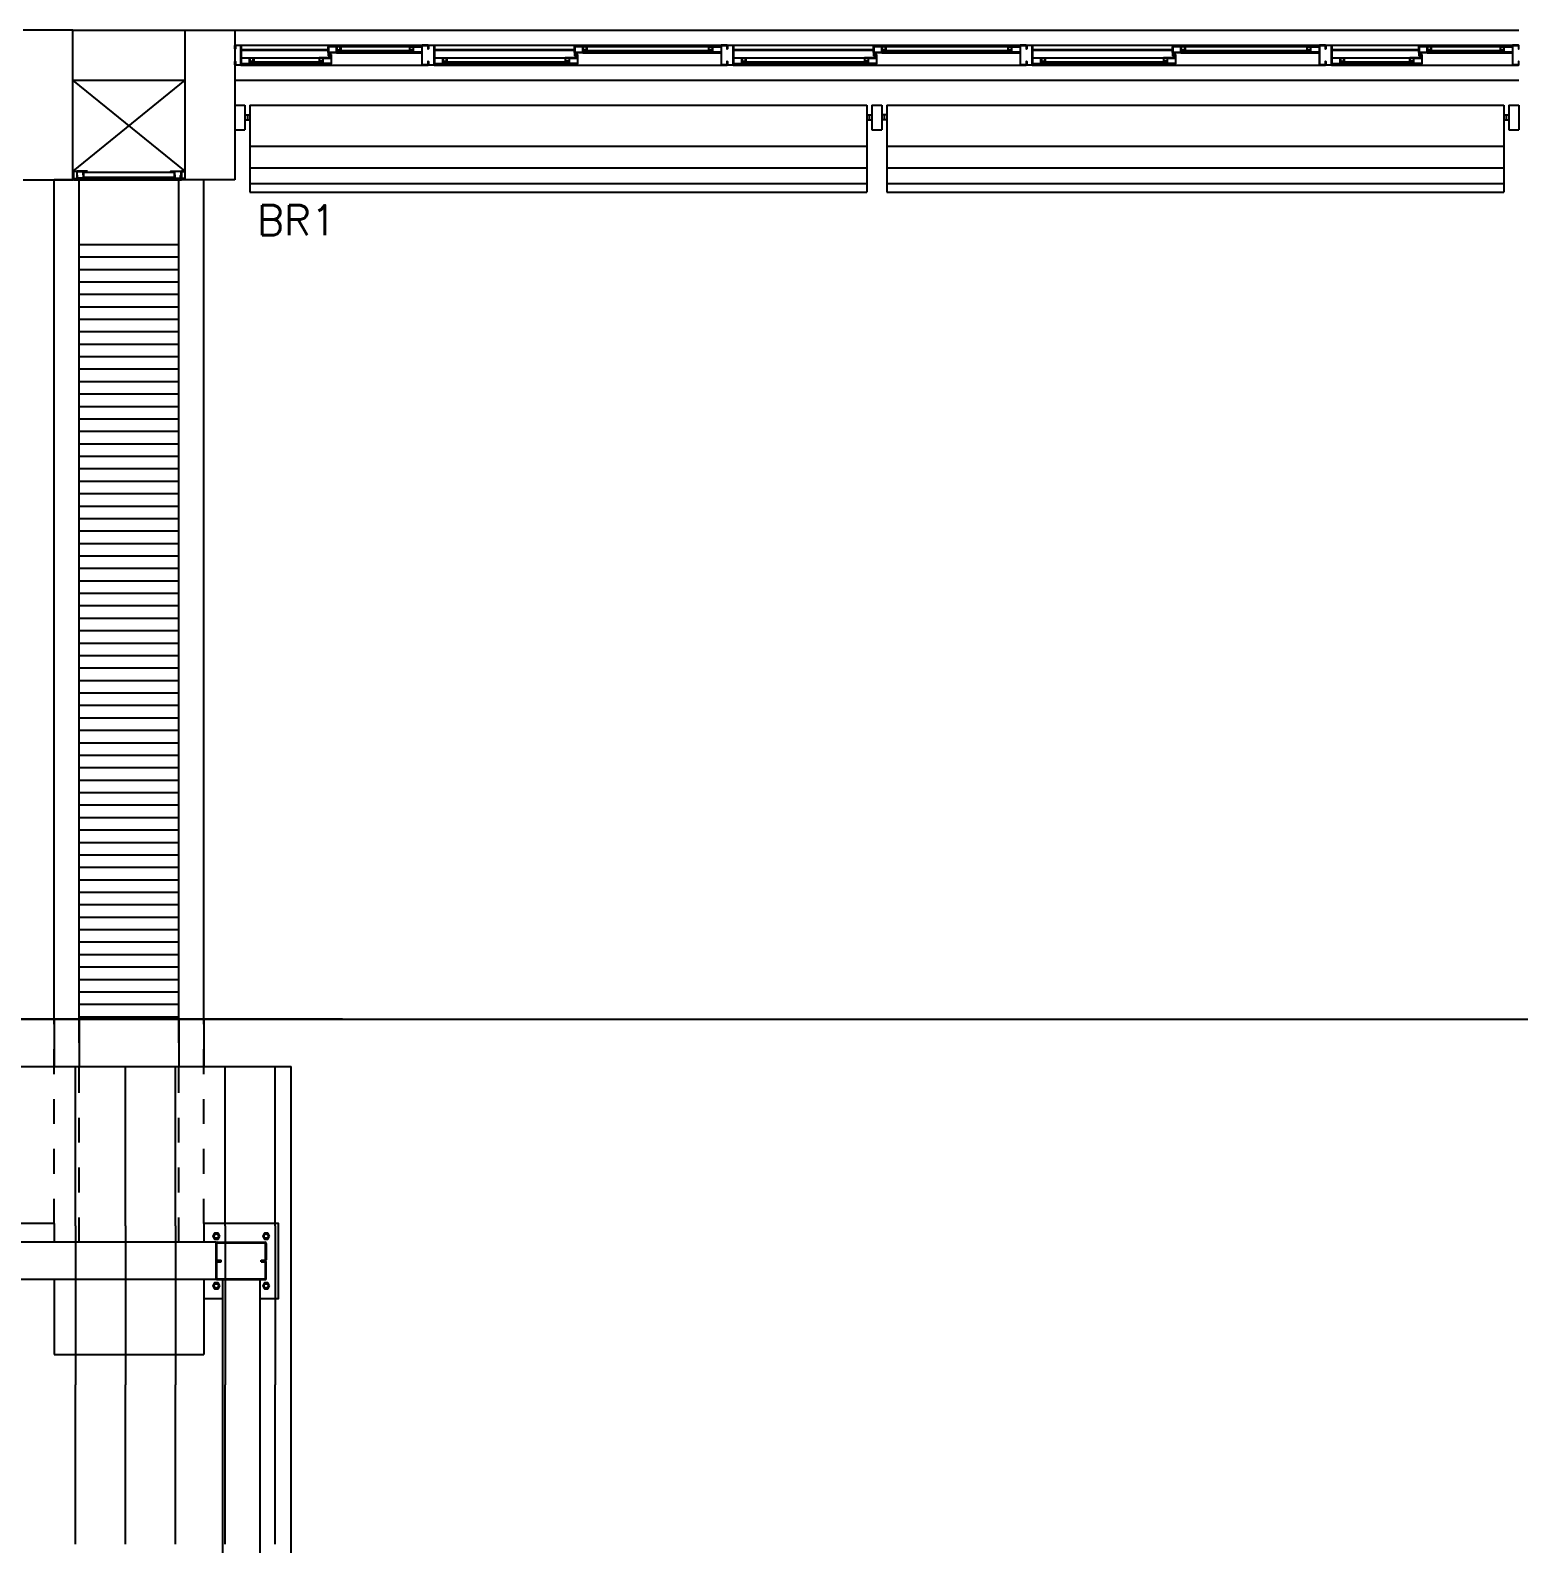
# Model space of a CAD drawing. Header units: millimetres. Extents: x 2686 to 2939, y 1294 to 1441.
# Drawn here: x 2742.3 to 2748.27, y 1416.45 to 1422.52 of the extents above; entities that cross this region are included whole.
import ezdxf

# ---------------------------------------------------------------- set-up
doc = ezdxf.new("R2010")
doc.units = ezdxf.units.MM
doc.linetypes.add('DASHED2', pattern=[0.375, 0.25, -0.125])
doc.linetypes.add('HIDDEN', pattern=[0.375, 0.25, -0.125])
for name, color, linetype in [('AR-ALV', 2, 'Continuous'), ('AR-BRISES', 1, 'Continuous'), ('AR-CALÇADA', 1, 'Continuous'), ('AR-COB VISTA 02', 1, 'Continuous'), ('AR-COB-V1', 1, 'Continuous'), ('AR-COB-V2', 1, 'Continuous'), ('AR-COB-V3', 1, 'Continuous'), ('AR-COB-V4', 1, 'Continuous'), ('AR-ESQ', 1, 'Continuous'), ('AR-ESTC', 3, 'Continuous'), ('AR-ESTC-V3', 3, 'Continuous'), ('AR-PEITORIL', 1, 'Continuous'), ('AR-PISO', 1, 'Continuous'), ('AR-PROJ', 1, 'HIDDEN'), ('BR-LINHAS', 1, 'Continuous'), ('BR-MONTANTE', 242, 'Continuous'), ('BR-PAINEL', 1, 'Continuous'), ('BR-SUPORTE', 1, 'Continuous'), ('BR-TEXTO', 2, 'Continuous'), ('DET-BASE-V', 32, 'Continuous'), ('DET-PARAFUSO-C', 72, 'Continuous'), ('DET-PERFIL CADEIRA-C', 2, 'Continuous'), ('DET-PROJ', 1, 'DASHED2'), ('DT-ESQ-BAGUETE-C', 1, 'Continuous'), ('DT-ESQ-BAGUETE-V', 1, 'Continuous'), ('DT-ESQ-CHAPA DOBRADA-V', 1, 'Continuous'), ('DT-ESQ-PERFIL CADEIRA-C', 2, 'Continuous'), ('DT-ESQ-PERFIL CADEIRA-V', 2, 'Continuous'), ('DT-ESQ-PERFIL U SIMPLES-C', 2, 'Continuous'), ('DT-ESQ-PERFIL U-C', 2, 'Continuous'), ('DT-ESQ-PERFIL U-V', 1, 'Continuous'), ('DT-ESQ-VENEZIANA-C', 1, 'Continuous'), ('DT-ESQ-VENEZIANA-V', 1, 'Continuous'), ('DT-ESQ-VIDRO-C', 2, 'Continuous'), ('DT-TXTMOD', 1, 'Continuous'), ('insercao', 4, 'Continuous')]:
    doc.layers.add(name, color=color, linetype=linetype)
doc.styles.add('S10', font='simplex.shx', dxfattribs={"height": 0.1})
doc.styles.add('S12', font='simplex.shx', dxfattribs={"width": 1.1, "height": 0.12})

# ---------------------------------------------------------------- blocks, each defined once
blk = doc.blocks.new('EF40-P')
at = {"layer": 'DT-ESQ-BAGUETE-C', "ltscale": 0.1}
for points in [[(0.0735, -0.125), (0.06, -0.125), (0.06, -0.1235), (0.073, -0.1235, 0.414214), (0.0735, -0.123), (0.0735, -0.112, 0.414214), (0.073, -0.1115), (0.06, -0.1115), (0.06, -0.11), (0.0735, -0.11, -0.414214), (0.075, -0.1115), (0.075, -0.1235, -0.414214)], [(0.339, -0.125), (0.3525, -0.125), (0.3525, -0.1235), (0.3395, -0.1235, -0.414214), (0.339, -0.123), (0.339, -0.112, -0.414214), (0.3395, -0.1115), (0.3525, -0.1115), (0.3525, -0.11), (0.339, -0.11, 0.414214), (0.3375, -0.1115), (0.3375, -0.1235, 0.414214)], [(0.4225, -0.08), (0.409, -0.08), (0.409, -0.0785), (0.422, -0.0785, 0.414214), (0.4225, -0.078), (0.4225, -0.067, 0.414214), (0.422, -0.0665), (0.409, -0.0665), (0.409, -0.065), (0.4225, -0.065, -0.414214), (0.424, -0.0665), (0.424, -0.0785, -0.414214)], [(0.7015, -0.08), (0.715, -0.08), (0.715, -0.0785), (0.702, -0.0785, -0.414214), (0.7015, -0.078), (0.7015, -0.067, -0.414214), (0.702, -0.0665), (0.715, -0.0665), (0.715, -0.065), (0.7015, -0.065, 0.414214), (0.7, -0.0665), (0.7, -0.0785, 0.414214)], [(0.8485, -0.125), (0.835, -0.125), (0.835, -0.1235), (0.848, -0.1235, 0.414214), (0.8485, -0.123), (0.8485, -0.112, 0.414214), (0.848, -0.1115), (0.835, -0.1115), (0.835, -0.11), (0.8485, -0.11, -0.414214), (0.85, -0.1115), (0.85, -0.1235, -0.414214)], [(1.3265, -0.125), (1.34, -0.125), (1.34, -0.1235), (1.327, -0.1235, -0.414214), (1.3265, -0.123), (1.3265, -0.112, -0.414214), (1.327, -0.1115), (1.34, -0.1115), (1.34, -0.11), (1.3265, -0.11, 0.414214), (1.325, -0.1115), (1.325, -0.1235, 0.414214)], [(1.41, -0.08), (1.3965, -0.08), (1.3965, -0.0785), (1.4095, -0.0785, 0.414214), (1.41, -0.078), (1.41, -0.067, 0.414214), (1.4095, -0.0665), (1.3965, -0.0665), (1.3965, -0.065), (1.41, -0.065, -0.414214), (1.4115, -0.0665), (1.4115, -0.0785, -0.414214)], [(1.9015, -0.08), (1.915, -0.08), (1.915, -0.0785), (1.902, -0.0785, -0.414214), (1.9015, -0.078), (1.9015, -0.067, -0.414214), (1.902, -0.0665), (1.915, -0.0665), (1.915, -0.065), (1.9015, -0.065, 0.414214), (1.9, -0.0665), (1.9, -0.0785, 0.414214)], [(2.0485, -0.125), (2.035, -0.125), (2.035, -0.1235), (2.048, -0.1235, 0.414214), (2.0485, -0.123), (2.0485, -0.112, 0.414214), (2.048, -0.1115), (2.035, -0.1115), (2.035, -0.11), (2.0485, -0.11, -0.414214), (2.05, -0.1115), (2.05, -0.1235, -0.414214)], [(2.5265, -0.125), (2.54, -0.125), (2.54, -0.1235), (2.527, -0.1235, -0.414214), (2.5265, -0.123), (2.5265, -0.112, -0.414214), (2.527, -0.1115), (2.54, -0.1115), (2.54, -0.11), (2.5265, -0.11, 0.414214), (2.525, -0.1115), (2.525, -0.1235, 0.414214)], [(2.61, -0.08), (2.5965, -0.08), (2.5965, -0.0785), (2.6095, -0.0785, 0.414214), (2.61, -0.078), (2.61, -0.067, 0.414214), (2.6095, -0.0665), (2.5965, -0.0665), (2.5965, -0.065), (2.61, -0.065, -0.414214), (2.6115, -0.0665), (2.6115, -0.0785, -0.414214)], [(3.1015, -0.08), (3.115, -0.08), (3.115, -0.0785), (3.102, -0.0785, -0.414214), (3.1015, -0.078), (3.1015, -0.067, -0.414214), (3.102, -0.0665), (3.115, -0.0665), (3.115, -0.065), (3.1015, -0.065, 0.414214), (3.1, -0.0665), (3.1, -0.0785, 0.414214)], [(3.2485, -0.125), (3.235, -0.125), (3.235, -0.1235), (3.248, -0.1235, 0.414214), (3.2485, -0.123), (3.2485, -0.112, 0.414214), (3.248, -0.1115), (3.235, -0.1115), (3.235, -0.11), (3.2485, -0.11, -0.414214), (3.25, -0.1115), (3.25, -0.1235, -0.414214)], [(3.7265, -0.125), (3.74, -0.125), (3.74, -0.1235), (3.727, -0.1235, -0.414214), (3.7265, -0.123), (3.7265, -0.112, -0.414214), (3.727, -0.1115), (3.74, -0.1115), (3.74, -0.11), (3.7265, -0.11, 0.414214), (3.725, -0.1115), (3.725, -0.1235, 0.414214)], [(3.81, -0.08), (3.7965, -0.08), (3.7965, -0.0785), (3.8095, -0.0785, 0.414214), (3.81, -0.078), (3.81, -0.067, 0.414214), (3.8095, -0.0665), (3.7965, -0.0665), (3.7965, -0.065), (3.81, -0.065, -0.414214), (3.8115, -0.0665), (3.8115, -0.0785, -0.414214)], [(4.3015, -0.08), (4.315, -0.08), (4.315, -0.0785), (4.302, -0.0785, -0.414214), (4.3015, -0.078), (4.3015, -0.067, -0.414214), (4.302, -0.0665), (4.315, -0.0665), (4.315, -0.065), (4.3015, -0.065, 0.414214), (4.3, -0.0665), (4.3, -0.0785, 0.414214)], [(4.4485, -0.125), (4.435, -0.125), (4.435, -0.1235), (4.448, -0.1235, 0.414214), (4.4485, -0.123), (4.4485, -0.112, 0.414214), (4.448, -0.1115), (4.435, -0.1115), (4.435, -0.11), (4.4485, -0.11, -0.414214), (4.45, -0.1115), (4.45, -0.1235, -0.414214)], [(4.714, -0.125), (4.7275, -0.125), (4.7275, -0.1235), (4.7145, -0.1235, -0.414214), (4.714, -0.123), (4.714, -0.112, -0.414214), (4.7145, -0.1115), (4.7275, -0.1115), (4.7275, -0.11), (4.714, -0.11, 0.414214), (4.7125, -0.1115), (4.7125, -0.1235, 0.414214)], [(4.7975, -0.08), (4.784, -0.08), (4.784, -0.0785), (4.797, -0.0785, 0.414214), (4.7975, -0.078), (4.7975, -0.067, 0.414214), (4.797, -0.0665), (4.784, -0.0665), (4.784, -0.065), (4.7975, -0.065, -0.414214), (4.799, -0.0665), (4.799, -0.0785, -0.414214)], [(5.0765, -0.08), (5.09, -0.08), (5.09, -0.0785), (5.077, -0.0785, -0.414214), (5.0765, -0.078), (5.0765, -0.067, -0.414214), (5.077, -0.0665), (5.09, -0.0665), (5.09, -0.065), (5.0765, -0.065, 0.414214), (5.075, -0.0665), (5.075, -0.0785, 0.414214)]]:
    blk.add_lwpolyline(points, format="xyb", close=True, dxfattribs=at)
at = {"layer": 'DT-ESQ-BAGUETE-V', "ltscale": 0.1}
for p, q in [((0.0735, -0.11), (0.339, -0.11)), ((0.4225, -0.065), (0.7015, -0.065)), ((0.8485, -0.11), (1.3265, -0.11)), ((1.41, -0.065), (1.9015, -0.065)), ((2.0485, -0.11), (2.5265, -0.11)), ((2.61, -0.065), (3.1015, -0.065)), ((3.2485, -0.11), (3.7265, -0.11)), ((3.81, -0.065), (4.3015, -0.065)), ((4.4485, -0.11), (4.714, -0.11)), ((4.7975, -0.065), (5.0765, -0.065))]:
    blk.add_line(p, q, dxfattribs=at)
at = {"layer": 'DT-ESQ-CHAPA DOBRADA-V', "ltscale": 0.1}
for p, q in [((0.025, -0.077), (0.374, -0.077)), ((0.025, -0.08), (0.374, -0.08)), ((0.8, -0.077), (1.3615, -0.077)), ((0.8, -0.08), (1.3615, -0.08)), ((2, -0.077), (2.5615, -0.077)), ((2, -0.08), (2.5615, -0.08)), ((3.2, -0.077), (3.7615, -0.077)), ((3.2, -0.08), (3.7615, -0.08)), ((4.4, -0.077), (4.749, -0.077)), ((4.4, -0.08), (4.749, -0.08))]:
    blk.add_line(p, q, dxfattribs=at)
at = {"layer": 'DT-ESQ-PERFIL CADEIRA-C', "ltscale": 0.1}
for p, q in [((0.376, -0.0885), (0.4225, -0.0885)), ((0.75, -0.0885), (0.7015, -0.0885)), ((1.3635, -0.0885), (1.41, -0.0885)), ((1.95, -0.0885), (1.9015, -0.0885)), ((2.5635, -0.0885), (2.61, -0.0885)), ((3.15, -0.0885), (3.1015, -0.0885)), ((3.7635, -0.0885), (3.81, -0.0885)), ((4.35, -0.0885), (4.3015, -0.0885)), ((4.751, -0.0885), (4.7975, -0.0885)), ((5.125, -0.0885), (5.0765, -0.0885)), ((0.025, -0.1335), (0.0735, -0.1335)), ((0.3855, -0.1335), (0.339, -0.1335)), ((0.8, -0.1335), (0.8485, -0.1335)), ((1.373, -0.1335), (1.3265, -0.1335)), ((2, -0.1335), (2.0485, -0.1335)), ((2.573, -0.1335), (2.5265, -0.1335)), ((3.2, -0.1335), (3.2485, -0.1335)), ((3.773, -0.1335), (3.7265, -0.1335)), ((4.4, -0.1335), (4.4485, -0.1335)), ((4.7605, -0.1335), (4.714, -0.1335))]:
    blk.add_line(p, q, dxfattribs=at)
for points in [[(0.0735, -0.135), (0.025, -0.135), (0.025, -0.1335), (0.06, -0.1335, -0.198912), (0.0589, -0.1331, -0.198913), (0.0585, -0.132), (0.0585, -0.112, 0.414214), (0.058, -0.1115), (0.025, -0.1115), (0.025, -0.11), (0.0585, -0.11, -0.414214), (0.06, -0.1115), (0.06, -0.1235), (0.06, -0.125), (0.06, -0.132), (0.0735, -0.132, -1)], [(0.339, -0.132, 1), (0.339, -0.135), (0.3855, -0.135, 0.414214), (0.3875, -0.133), (0.3875, -0.112, 0.414214), (0.3855, -0.11), (0.354, -0.11, 0.414214), (0.3525, -0.1115), (0.3525, -0.132)], [(0.3525, -0.1335, 0.198913), (0.3536, -0.1331, 0.198913), (0.354, -0.132), (0.354, -0.112, -0.414214), (0.3545, -0.1115), (0.3855, -0.1115, -0.414214), (0.386, -0.112), (0.386, -0.133, -0.414214), (0.3855, -0.1335)], [(0.4225, -0.087, -1), (0.4225, -0.09), (0.376, -0.09, -0.414214), (0.374, -0.088), (0.374, -0.067, -0.414214), (0.376, -0.065), (0.4075, -0.065, -0.414214), (0.409, -0.0665), (0.409, -0.087)], [(0.409, -0.0885, -0.198913), (0.4079, -0.0881, -0.198913), (0.4075, -0.087), (0.4075, -0.067, 0.414214), (0.407, -0.0665), (0.376, -0.0665, 0.414214), (0.3755, -0.067), (0.3755, -0.088, 0.414214), (0.376, -0.0885)], [(0.7015, -0.09), (0.75, -0.09), (0.75, -0.0885), (0.715, -0.0885, 0.198912), (0.7161, -0.0881, 0.198913), (0.7165, -0.087), (0.7165, -0.067, -0.414214), (0.717, -0.0665), (0.75, -0.0665), (0.75, -0.065), (0.7165, -0.065, 0.414214), (0.715, -0.0665), (0.715, -0.0785), (0.715, -0.08), (0.715, -0.087), (0.7015, -0.087, 1)], [(0.8485, -0.135), (0.8, -0.135), (0.8, -0.1335), (0.835, -0.1335, -0.198912), (0.8339, -0.1331, -0.198913), (0.8335, -0.132), (0.8335, -0.112, 0.414214), (0.833, -0.1115), (0.8, -0.1115), (0.8, -0.11), (0.8335, -0.11, -0.414214), (0.835, -0.1115), (0.835, -0.1235), (0.835, -0.125), (0.835, -0.132), (0.8485, -0.132, -1)], [(1.3265, -0.132, 1), (1.3265, -0.135), (1.373, -0.135, 0.414214), (1.375, -0.133), (1.375, -0.112, 0.414214), (1.373, -0.11), (1.3415, -0.11, 0.414214), (1.34, -0.1115), (1.34, -0.132)], [(1.34, -0.1335, 0.198913), (1.3411, -0.1331, 0.198913), (1.3415, -0.132), (1.3415, -0.112, -0.414214), (1.342, -0.1115), (1.373, -0.1115, -0.414214), (1.3735, -0.112), (1.3735, -0.133, -0.414214), (1.373, -0.1335)], [(1.41, -0.087, -1), (1.41, -0.09), (1.3635, -0.09, -0.414214), (1.3615, -0.088), (1.3615, -0.067, -0.414214), (1.3635, -0.065), (1.395, -0.065, -0.414214), (1.3965, -0.0665), (1.3965, -0.087)], [(1.3965, -0.0885, -0.198913), (1.3954, -0.0881, -0.198913), (1.395, -0.087), (1.395, -0.067, 0.414214), (1.3945, -0.0665), (1.3635, -0.0665, 0.414214), (1.363, -0.067), (1.363, -0.088, 0.414214), (1.3635, -0.0885)], [(1.9015, -0.09), (1.95, -0.09), (1.95, -0.0885), (1.915, -0.0885, 0.198912), (1.9161, -0.0881, 0.198913), (1.9165, -0.087), (1.9165, -0.067, -0.414214), (1.917, -0.0665), (1.95, -0.0665), (1.95, -0.065), (1.9165, -0.065, 0.414214), (1.915, -0.0665), (1.915, -0.0785), (1.915, -0.08), (1.915, -0.087), (1.9015, -0.087, 1)], [(2.0485, -0.135), (2, -0.135), (2, -0.1335), (2.035, -0.1335, -0.198912), (2.0339, -0.1331, -0.198913), (2.0335, -0.132), (2.0335, -0.112, 0.414214), (2.033, -0.1115), (2, -0.1115), (2, -0.11), (2.0335, -0.11, -0.414214), (2.035, -0.1115), (2.035, -0.1235), (2.035, -0.125), (2.035, -0.132), (2.0485, -0.132, -1)], [(2.5265, -0.132, 1), (2.5265, -0.135), (2.573, -0.135, 0.414214), (2.575, -0.133), (2.575, -0.112, 0.414214), (2.573, -0.11), (2.5415, -0.11, 0.414214), (2.54, -0.1115), (2.54, -0.132)], [(2.54, -0.1335, 0.198913), (2.5411, -0.1331, 0.198913), (2.5415, -0.132), (2.5415, -0.112, -0.414214), (2.542, -0.1115), (2.573, -0.1115, -0.414214), (2.5735, -0.112), (2.5735, -0.133, -0.414214), (2.573, -0.1335)], [(2.61, -0.087, -1), (2.61, -0.09), (2.5635, -0.09, -0.414214), (2.5615, -0.088), (2.5615, -0.067, -0.414214), (2.5635, -0.065), (2.595, -0.065, -0.414214), (2.5965, -0.0665), (2.5965, -0.087)], [(2.5965, -0.0885, -0.198913), (2.5954, -0.0881, -0.198913), (2.595, -0.087), (2.595, -0.067, 0.414214), (2.5945, -0.0665), (2.5635, -0.0665, 0.414214), (2.563, -0.067), (2.563, -0.088, 0.414214), (2.5635, -0.0885)], [(3.1015, -0.09), (3.15, -0.09), (3.15, -0.0885), (3.115, -0.0885, 0.198912), (3.1161, -0.0881, 0.198913), (3.1165, -0.087), (3.1165, -0.067, -0.414214), (3.117, -0.0665), (3.15, -0.0665), (3.15, -0.065), (3.1165, -0.065, 0.414214), (3.115, -0.0665), (3.115, -0.0785), (3.115, -0.08), (3.115, -0.087), (3.1015, -0.087, 1)], [(3.2485, -0.135), (3.2, -0.135), (3.2, -0.1335), (3.235, -0.1335, -0.198912), (3.2339, -0.1331, -0.198913), (3.2335, -0.132), (3.2335, -0.112, 0.414214), (3.233, -0.1115), (3.2, -0.1115), (3.2, -0.11), (3.2335, -0.11, -0.414214), (3.235, -0.1115), (3.235, -0.1235), (3.235, -0.125), (3.235, -0.132), (3.2485, -0.132, -1)], [(3.7265, -0.132, 1), (3.7265, -0.135), (3.773, -0.135, 0.414214), (3.775, -0.133), (3.775, -0.112, 0.414214), (3.773, -0.11), (3.7415, -0.11, 0.414214), (3.74, -0.1115), (3.74, -0.132)], [(3.74, -0.1335, 0.198913), (3.7411, -0.1331, 0.198913), (3.7415, -0.132), (3.7415, -0.112, -0.414214), (3.742, -0.1115), (3.773, -0.1115, -0.414214), (3.7735, -0.112), (3.7735, -0.133, -0.414214), (3.773, -0.1335)], [(3.81, -0.087, -1), (3.81, -0.09), (3.7635, -0.09, -0.414214), (3.7615, -0.088), (3.7615, -0.067, -0.414214), (3.7635, -0.065), (3.795, -0.065, -0.414214), (3.7965, -0.0665), (3.7965, -0.087)], [(3.7965, -0.0885, -0.198913), (3.7954, -0.0881, -0.198913), (3.795, -0.087), (3.795, -0.067, 0.414214), (3.7945, -0.0665), (3.7635, -0.0665, 0.414214), (3.763, -0.067), (3.763, -0.088, 0.414214), (3.7635, -0.0885)], [(4.3015, -0.09), (4.35, -0.09), (4.35, -0.0885), (4.315, -0.0885, 0.198912), (4.3161, -0.0881, 0.198913), (4.3165, -0.087), (4.3165, -0.067, -0.414214), (4.317, -0.0665), (4.35, -0.0665), (4.35, -0.065), (4.3165, -0.065, 0.414214), (4.315, -0.0665), (4.315, -0.0785), (4.315, -0.08), (4.315, -0.087), (4.3015, -0.087, 1)], [(4.4485, -0.135), (4.4, -0.135), (4.4, -0.1335), (4.435, -0.1335, -0.198912), (4.4339, -0.1331, -0.198913), (4.4335, -0.132), (4.4335, -0.112, 0.414214), (4.433, -0.1115), (4.4, -0.1115), (4.4, -0.11), (4.4335, -0.11, -0.414214), (4.435, -0.1115), (4.435, -0.1235), (4.435, -0.125), (4.435, -0.132), (4.4485, -0.132, -1)], [(4.714, -0.132, 1), (4.714, -0.135), (4.7605, -0.135, 0.414214), (4.7625, -0.133), (4.7625, -0.112, 0.414214), (4.7605, -0.11), (4.729, -0.11, 0.414214), (4.7275, -0.1115), (4.7275, -0.132)], [(4.7275, -0.1335, 0.198913), (4.7286, -0.1331, 0.198913), (4.729, -0.132), (4.729, -0.112, -0.414214), (4.7295, -0.1115), (4.7605, -0.1115, -0.414214), (4.761, -0.112), (4.761, -0.133, -0.414214), (4.7605, -0.1335)], [(4.7975, -0.087, -1), (4.7975, -0.09), (4.751, -0.09, -0.414214), (4.749, -0.088), (4.749, -0.067, -0.414214), (4.751, -0.065), (4.7825, -0.065, -0.414214), (4.784, -0.0665), (4.784, -0.087)], [(4.784, -0.0885, -0.198913), (4.7829, -0.0881, -0.198913), (4.7825, -0.087), (4.7825, -0.067, 0.414214), (4.782, -0.0665), (4.751, -0.0665, 0.414214), (4.7505, -0.067), (4.7505, -0.088, 0.414214), (4.751, -0.0885)], [(5.0765, -0.09), (5.125, -0.09), (5.125, -0.0885), (5.09, -0.0885, 0.198912), (5.0911, -0.0881, 0.198913), (5.0915, -0.087), (5.0915, -0.067, -0.414214), (5.092, -0.0665), (5.125, -0.0665), (5.125, -0.065), (5.0915, -0.065, 0.414214), (5.09, -0.0665), (5.09, -0.0785), (5.09, -0.08), (5.09, -0.087), (5.0765, -0.087, 1)]]:
    blk.add_lwpolyline(points, format="xyb", close=True, dxfattribs=at)
at = {"layer": 'DT-ESQ-PERFIL CADEIRA-V', "ltscale": 0.1}
for p, q in [((0.4075, -0.09), (0.7015, -0.09)), ((1.395, -0.09), (1.9015, -0.09)), ((2.595, -0.09), (3.1015, -0.09)), ((3.795, -0.09), (4.3015, -0.09)), ((4.7825, -0.09), (5.0765, -0.09)), ((0.0735, -0.135), (0.339, -0.135)), ((0.8485, -0.135), (1.3265, -0.135)), ((2.0485, -0.135), (2.5265, -0.135)), ((3.2485, -0.135), (3.7265, -0.135)), ((4.4485, -0.135), (4.714, -0.135))]:
    blk.add_line(p, q, dxfattribs=at)
at = {"layer": 'DT-ESQ-PERFIL U SIMPLES-C', "ltscale": 0.1}
for points in [[(0.376, -0.102), (0.384, -0.102), (0.384, -0.1005), (0.376, -0.1005, -0.414214), (0.3755, -0.1), (0.3755, -0.092, -0.414214), (0.376, -0.0915), (0.384, -0.0915), (0.384, -0.09), (0.376, -0.09, 0.414214), (0.374, -0.092), (0.374, -0.1, 0.414214)], [(0.3855, -0.098), (0.3775, -0.098), (0.3775, -0.0995), (0.3855, -0.0995, -0.414214), (0.386, -0.1), (0.386, -0.108, -0.414214), (0.3855, -0.1085), (0.3775, -0.1085), (0.3775, -0.11), (0.3855, -0.11, 0.414214), (0.3875, -0.108), (0.3875, -0.1, 0.414214)], [(1.3635, -0.102), (1.3715, -0.102), (1.3715, -0.1005), (1.3635, -0.1005, -0.414214), (1.363, -0.1), (1.363, -0.092, -0.414214), (1.3635, -0.0915), (1.3715, -0.0915), (1.3715, -0.09), (1.3635, -0.09, 0.414214), (1.3615, -0.092), (1.3615, -0.1, 0.414214)], [(1.373, -0.098), (1.365, -0.098), (1.365, -0.0995), (1.373, -0.0995, -0.414214), (1.3735, -0.1), (1.3735, -0.108, -0.414214), (1.373, -0.1085), (1.365, -0.1085), (1.365, -0.11), (1.373, -0.11, 0.414214), (1.375, -0.108), (1.375, -0.1, 0.414214)], [(2.5635, -0.102), (2.5715, -0.102), (2.5715, -0.1005), (2.5635, -0.1005, -0.414214), (2.563, -0.1), (2.563, -0.092, -0.414214), (2.5635, -0.0915), (2.5715, -0.0915), (2.5715, -0.09), (2.5635, -0.09, 0.414214), (2.5615, -0.092), (2.5615, -0.1, 0.414214)], [(2.573, -0.098), (2.565, -0.098), (2.565, -0.0995), (2.573, -0.0995, -0.414214), (2.5735, -0.1), (2.5735, -0.108, -0.414214), (2.573, -0.1085), (2.565, -0.1085), (2.565, -0.11), (2.573, -0.11, 0.414214), (2.575, -0.108), (2.575, -0.1, 0.414214)], [(3.7635, -0.102), (3.7715, -0.102), (3.7715, -0.1005), (3.7635, -0.1005, -0.414214), (3.763, -0.1), (3.763, -0.092, -0.414214), (3.7635, -0.0915), (3.7715, -0.0915), (3.7715, -0.09), (3.7635, -0.09, 0.414214), (3.7615, -0.092), (3.7615, -0.1, 0.414214)], [(3.773, -0.098), (3.765, -0.098), (3.765, -0.0995), (3.773, -0.0995, -0.414214), (3.7735, -0.1), (3.7735, -0.108, -0.414214), (3.773, -0.1085), (3.765, -0.1085), (3.765, -0.11), (3.773, -0.11, 0.414214), (3.775, -0.108), (3.775, -0.1, 0.414214)], [(4.751, -0.102), (4.759, -0.102), (4.759, -0.1005), (4.751, -0.1005, -0.414214), (4.7505, -0.1), (4.7505, -0.092, -0.414214), (4.751, -0.0915), (4.759, -0.0915), (4.759, -0.09), (4.751, -0.09, 0.414214), (4.749, -0.092), (4.749, -0.1, 0.414214)], [(4.7605, -0.098), (4.7525, -0.098), (4.7525, -0.0995), (4.7605, -0.0995, -0.414214), (4.761, -0.1), (4.761, -0.108, -0.414214), (4.7605, -0.1085), (4.7525, -0.1085), (4.7525, -0.11), (4.7605, -0.11, 0.414214), (4.7625, -0.108), (4.7625, -0.1, 0.414214)]]:
    blk.add_lwpolyline(points, format="xyb", close=True, dxfattribs=at)
at = {"layer": 'DT-ESQ-PERFIL U-C', "ltscale": 0.1}
for points in [[(0, -0.0615, -0.414214), (0.0015, -0.06), (0.0235, -0.06, -0.414214), (0.025, -0.0615), (0.025, -0.1385, -0.414214), (0.0235, -0.14), (0.0015, -0.14, -0.414214), (0, -0.1385), (0, -0.125), (0.0015, -0.125), (0.0015, -0.138, 0.414214), (0.002, -0.1385), (0.023, -0.1385, 0.414214), (0.0235, -0.138), (0.0235, -0.062, 0.414214), (0.023, -0.0615), (0.002, -0.0615, 0.414214), (0.0015, -0.062), (0.0015, -0.075), (0, -0.075)], [(0.775, -0.0615, 0.414214), (0.7735, -0.06), (0.7515, -0.06, 0.414214), (0.75, -0.0615), (0.75, -0.1385, 0.414214), (0.7515, -0.14), (0.7735, -0.14, 0.414214), (0.775, -0.1385), (0.775, -0.125), (0.7735, -0.125), (0.7735, -0.138, -0.414214), (0.773, -0.1385), (0.752, -0.1385, -0.414214), (0.7515, -0.138), (0.7515, -0.062, -0.414214), (0.752, -0.0615), (0.773, -0.0615, -0.414214), (0.7735, -0.062), (0.7735, -0.075), (0.775, -0.075)], [(0.775, -0.0615, -0.414214), (0.7765, -0.06), (0.7985, -0.06, -0.414214), (0.8, -0.0615), (0.8, -0.1385, -0.414214), (0.7985, -0.14), (0.7765, -0.14, -0.414214), (0.775, -0.1385), (0.775, -0.125), (0.7765, -0.125), (0.7765, -0.138, 0.414214), (0.777, -0.1385), (0.798, -0.1385, 0.414214), (0.7985, -0.138), (0.7985, -0.062, 0.414214), (0.798, -0.0615), (0.777, -0.0615, 0.414214), (0.7765, -0.062), (0.7765, -0.075), (0.775, -0.075)], [(1.975, -0.0615, 0.414214), (1.9735, -0.06), (1.9515, -0.06, 0.414214), (1.95, -0.0615), (1.95, -0.1385, 0.414214), (1.9515, -0.14), (1.9735, -0.14, 0.414214), (1.975, -0.1385), (1.975, -0.125), (1.9735, -0.125), (1.9735, -0.138, -0.414214), (1.973, -0.1385), (1.952, -0.1385, -0.414214), (1.9515, -0.138), (1.9515, -0.062, -0.414214), (1.952, -0.0615), (1.973, -0.0615, -0.414214), (1.9735, -0.062), (1.9735, -0.075), (1.975, -0.075)], [(1.975, -0.0615, -0.414214), (1.9765, -0.06), (1.9985, -0.06, -0.414214), (2, -0.0615), (2, -0.1385, -0.414214), (1.9985, -0.14), (1.9765, -0.14, -0.414214), (1.975, -0.1385), (1.975, -0.125), (1.9765, -0.125), (1.9765, -0.138, 0.414214), (1.977, -0.1385), (1.998, -0.1385, 0.414214), (1.9985, -0.138), (1.9985, -0.062, 0.414214), (1.998, -0.0615), (1.977, -0.0615, 0.414214), (1.9765, -0.062), (1.9765, -0.075), (1.975, -0.075)], [(3.175, -0.0615, 0.414214), (3.1735, -0.06), (3.1515, -0.06, 0.414214), (3.15, -0.0615), (3.15, -0.1385, 0.414214), (3.1515, -0.14), (3.1735, -0.14, 0.414214), (3.175, -0.1385), (3.175, -0.125), (3.1735, -0.125), (3.1735, -0.138, -0.414214), (3.173, -0.1385), (3.152, -0.1385, -0.414214), (3.1515, -0.138), (3.1515, -0.062, -0.414214), (3.152, -0.0615), (3.173, -0.0615, -0.414214), (3.1735, -0.062), (3.1735, -0.075), (3.175, -0.075)], [(3.175, -0.0615, -0.414214), (3.1765, -0.06), (3.1985, -0.06, -0.414214), (3.2, -0.0615), (3.2, -0.1385, -0.414214), (3.1985, -0.14), (3.1765, -0.14, -0.414214), (3.175, -0.1385), (3.175, -0.125), (3.1765, -0.125), (3.1765, -0.138, 0.414214), (3.177, -0.1385), (3.198, -0.1385, 0.414214), (3.1985, -0.138), (3.1985, -0.062, 0.414214), (3.198, -0.0615), (3.177, -0.0615, 0.414214), (3.1765, -0.062), (3.1765, -0.075), (3.175, -0.075)], [(4.375, -0.0615, 0.414214), (4.3735, -0.06), (4.3515, -0.06, 0.414214), (4.35, -0.0615), (4.35, -0.1385, 0.414214), (4.3515, -0.14), (4.3735, -0.14, 0.414214), (4.375, -0.1385), (4.375, -0.125), (4.3735, -0.125), (4.3735, -0.138, -0.414214), (4.373, -0.1385), (4.352, -0.1385, -0.414214), (4.3515, -0.138), (4.3515, -0.062, -0.414214), (4.352, -0.0615), (4.373, -0.0615, -0.414214), (4.3735, -0.062), (4.3735, -0.075), (4.375, -0.075)], [(4.375, -0.0615, -0.414214), (4.3765, -0.06), (4.3985, -0.06, -0.414214), (4.4, -0.0615), (4.4, -0.1385, -0.414214), (4.3985, -0.14), (4.3765, -0.14, -0.414214), (4.375, -0.1385), (4.375, -0.125), (4.3765, -0.125), (4.3765, -0.138, 0.414214), (4.377, -0.1385), (4.398, -0.1385, 0.414214), (4.3985, -0.138), (4.3985, -0.062, 0.414214), (4.398, -0.0615), (4.377, -0.0615, 0.414214), (4.3765, -0.062), (4.3765, -0.075), (4.375, -0.075)], [(5.15, -0.0615, 0.414214), (5.1485, -0.06), (5.1265, -0.06, 0.414214), (5.125, -0.0615), (5.125, -0.1385, 0.414214), (5.1265, -0.14), (5.1485, -0.14, 0.414214), (5.15, -0.1385), (5.15, -0.125), (5.1485, -0.125), (5.1485, -0.138, -0.414214), (5.148, -0.1385), (5.127, -0.1385, -0.414214), (5.1265, -0.138), (5.1265, -0.062, -0.414214), (5.127, -0.0615), (5.148, -0.0615, -0.414214), (5.1485, -0.062), (5.1485, -0.075), (5.15, -0.075)]]:
    blk.add_lwpolyline(points, format="xyb", close=True, dxfattribs=at)
at = {"layer": 'DT-ESQ-PERFIL U-V', "ltscale": 0.1}
for p, q in [((0.0235, -0.06), (0.7515, -0.06)), ((0.7985, -0.06), (1.9515, -0.06)), ((1.9985, -0.06), (3.1515, -0.06)), ((3.1985, -0.06), (4.3515, -0.06)), ((4.3985, -0.06), (5.1265, -0.06)), ((0.0235, -0.14), (0.7515, -0.14)), ((0.7985, -0.14), (1.9515, -0.14)), ((1.9985, -0.14), (3.1515, -0.14)), ((3.1985, -0.14), (4.3515, -0.14)), ((4.3985, -0.14), (5.1265, -0.14))]:
    blk.add_line(p, q, dxfattribs=at)
at = {"layer": 'DT-ESQ-VIDRO-C', "ltscale": 0.1}
for points in [[(0.7125, -0.085), (0.7125, -0.082), (0.4115, -0.082), (0.4115, -0.085)], [(1.9125, -0.085), (1.9125, -0.082), (1.399, -0.082), (1.399, -0.085)], [(3.1125, -0.085), (3.1125, -0.082), (2.599, -0.082), (2.599, -0.085)], [(4.3125, -0.085), (4.3125, -0.082), (3.799, -0.082), (3.799, -0.085)], [(5.0875, -0.085), (5.0875, -0.082), (4.7865, -0.082), (4.7865, -0.085)], [(0.063, -0.13), (0.063, -0.127), (0.3495, -0.127), (0.3495, -0.13)], [(0.838, -0.13), (0.838, -0.127), (1.337, -0.127), (1.337, -0.13)], [(2.038, -0.13), (2.038, -0.127), (2.537, -0.127), (2.537, -0.13)], [(3.238, -0.13), (3.238, -0.127), (3.737, -0.127), (3.737, -0.13)], [(4.438, -0.13), (4.438, -0.127), (4.7245, -0.127), (4.7245, -0.13)]]:
    blk.add_lwpolyline(points, close=True, dxfattribs=at)
at = {"layer": 'DT-TXTMOD', "ltscale": 0.1, "style": 'S10', "flags": 3}
for tag, p in [('M01', (0.025, -0.28)), ('M02', (0.3253, -0.28)), ('M03', (0.627, -0.28)), ('M04', (0.9288, -0.28)), ('M05', (1.2306, -0.28)), ('M06', (1.5323, -0.28)), ('M07', (1.8341, -0.28)), ('M08', (2.1359, -0.28)), ('M09', (2.4376, -0.28)), ('M10', (2.7394, -0.28)), ('M11', (3.0412, -0.28)), ('M12', (3.3429, -0.28)), ('M13', (3.6447, -0.28)), ('M14', (3.9464, -0.28)), ('M15', (4.2482, -0.28)), ('M16', (4.55, -0.28)), ('M17', (4.8517, -0.28))]:
    blk.add_attdef(tag, p, '', height=0.1, dxfattribs=at)
blk = doc.blocks.new('BR-MODULO1')
at = {"layer": 'BR-LINHAS'}
for p, q in [((0.06, -0.2648), (2.535, -0.2648)), ((2.615, -0.2648), (5.09, -0.2648)), ((0.06, -0.3524), (2.535, -0.3524)), ((2.615, -0.3524), (5.09, -0.3524)), ((0.06, -0.4147), (2.535, -0.4147)), ((2.615, -0.4147), (5.09, -0.4147))]:
    blk.add_line(p, q, dxfattribs=at)
at = {"layer": 'BR-MONTANTE'}
for p, q in [((0, -0.1), (0, -0.2)), ((0, -0.1), (0.04, -0.1)), ((0.04, -0.1), (0.04, -0.2)), ((2.5547, -0.1), (2.5947, -0.1)), ((2.5547, -0.1), (2.5547, -0.2)), ((2.5947, -0.1), (2.5947, -0.2)), ((5.11, -0.1), (5.11, -0.2)), ((5.11, -0.1), (5.15, -0.1)), ((5.15, -0.1), (5.15, -0.2)), ((0, -0.2), (0.04, -0.2)), ((2.5547, -0.2), (2.5947, -0.2)), ((5.11, -0.2), (5.15, -0.2))]:
    blk.add_line(p, q, dxfattribs=at)
at = {"layer": 'BR-PAINEL'}
for p, q in [((0.06, -0.1), (2.535, -0.1)), ((0.06, -0.1), (0.06, -0.45)), ((2.535, -0.1), (2.535, -0.45)), ((2.615, -0.1), (2.615, -0.45)), ((2.615, -0.1), (5.09, -0.1)), ((5.09, -0.1), (5.09, -0.45)), ((0.06, -0.45), (2.535, -0.45)), ((2.615, -0.45), (5.09, -0.45))]:
    blk.add_line(p, q, dxfattribs=at)
at = {"layer": 'BR-SUPORTE'}
for p, q in [((0.04, -0.14), (0.06, -0.14)), ((0.04, -0.16), (0.06, -0.16)), ((0.05, -0.14), (0.05, -0.16)), ((2.5347, -0.14), (2.5547, -0.14)), ((2.5347, -0.16), (2.5547, -0.16)), ((2.5447, -0.14), (2.5447, -0.16)), ((2.6147, -0.14), (2.5947, -0.14)), ((2.6147, -0.16), (2.5947, -0.16)), ((2.6047, -0.14), (2.6047, -0.16)), ((5.09, -0.14), (5.11, -0.14)), ((5.09, -0.16), (5.11, -0.16)), ((5.1, -0.14), (5.1, -0.16))]:
    blk.add_line(p, q, dxfattribs=at)
blk = doc.blocks.new('EF01C-P')
at = {"layer": 'DT-ESQ-BAGUETE-C', "ltscale": 0.1}
for points in [[(0.0015, 0.035), (0.015, 0.035), (0.015, 0.0335), (0.0015, 0.0335), (0.0015, 0.005), (0.015, 0.005), (0.015, 0.0035), (0.0015, 0.0035, -0.414214), (0, 0.005), (0, 0.0335, -0.414214)], [(0.4485, 0.035), (0.435, 0.035), (0.435, 0.0335), (0.4485, 0.0335), (0.4485, 0.005), (0.435, 0.005), (0.435, 0.0035), (0.4485, 0.0035, 0.414214), (0.45, 0.005), (0.45, 0.0335, 0.414214)]]:
    blk.add_lwpolyline(points, format="xyb", close=True, dxfattribs=at)
at = {"layer": 'DT-ESQ-PERFIL CADEIRA-C', "ltscale": 0.1}
for points in [[(0.01, 0.0015), (0.01, 0.003), (0.0015, 0.003, 1), (0.0015, 0), (0.015, 0, 0.414214), (0.0165, 0.0015), (0.0165, 0.0335), (0.043, 0.0335)], [(0.043, 0.0065), (0.018, 0.0065), (0.018, 0.0165), (0.0165, 0.0165), (0.0165, 0.0065, 0.414214), (0.018, 0.005), (0.043, 0.005), (0.0565, 0.005, 1), (0.0565, 0.008), (0.043, 0.008), (0.043, 0.02), (0.043, 0.032), (0.0565, 0.032, 1), (0.0565, 0.035), (0.043, 0.035), (0.0165, 0.035, 0.414214), (0.015, 0.0335), (0.015, 0.0015), (0.0015, 0.0015)], [(0.0415, 0.02), (0.0415, 0.032, -0.414214), (0.043, 0.0335), (0.0565, 0.0335)], [(0.0415, 0.02), (0.0415, 0.008, 0.414214), (0.043, 0.0065), (0.0565, 0.0065)], [(0.407, 0.0065), (0.432, 0.0065), (0.432, 0.0165), (0.4335, 0.0165), (0.4335, 0.0065, -0.414214), (0.432, 0.005), (0.407, 0.005), (0.3935, 0.005, -1), (0.3935, 0.008), (0.407, 0.008), (0.407, 0.02), (0.407, 0.032), (0.3935, 0.032, -1), (0.3935, 0.035), (0.407, 0.035), (0.4335, 0.035, -0.414214), (0.435, 0.0335), (0.435, 0.0015), (0.4485, 0.0015)], [(0.4085, 0.02), (0.4085, 0.032, 0.414214), (0.407, 0.0335), (0.3935, 0.0335)], [(0.4085, 0.02), (0.4085, 0.008, -0.414214), (0.407, 0.0065), (0.3935, 0.0065)], [(0.44, 0.0015), (0.44, 0.003), (0.4485, 0.003, -1), (0.4485, 0), (0.435, 0, -0.414214), (0.4335, 0.0015), (0.4335, 0.0335), (0.407, 0.0335)]]:
    blk.add_lwpolyline(points, format="xyb", dxfattribs=at)
at = {"layer": 'DT-ESQ-PERFIL CADEIRA-V', "ltscale": 0.1}
blk.add_line((0.015, 0), (0.435, 0), dxfattribs=at)
at = {"layer": 'DT-ESQ-VENEZIANA-C', "ltscale": 0.1}
for p, q in [((0.043, 0.0105), (0.407, 0.0105)), ((0.043, 0.009), (0.407, 0.009))]:
    blk.add_line(p, q, dxfattribs=at)
at = {"layer": 'DT-ESQ-VENEZIANA-V', "ltscale": 0.1}
blk.add_line((0.043, 0.031), (0.407, 0.031), dxfattribs=at)
at = {"layer": 'DT-TXTMOD', "ltscale": 0.1, "style": 'S10', "flags": 3}
blk.add_attdef('EF01C', (0.0208, -0.14), '', height=0.1, dxfattribs=at)
blk = doc.blocks.new('DET-GS-PLANTA BAIXA')
at = {"layer": 'AR-ALV'}
for p, q in [((210.5661, -517.2539), (209.7661, -517.2539)), ((210.5661, -517.4039), (210.5661, -517.2539)), ((210.5661, -517.4039), (209.7661, -517.4039)), ((210.5911, -517.4039), (210.5911, -519.5239)), ((210.7411, -517.4039), (210.7411, -519.5239))]:
    blk.add_line(p, q, dxfattribs=at)
at = {"layer": 'AR-ESTC-V3'}
for p, q in [((209.9161, -516.3577), (209.9161, -512.9889)), ((210.0161, -516.3577), (210.0161, -512.9889)), ((210.4161, -516.3577), (210.4161, -512.9889)), ((210.5161, -516.3577), (210.5161, -512.9889))]:
    blk.add_line(p, q, dxfattribs=at)
at = {"layer": 'AR-ESTC-V3', "color": 1}
for p, q in [((210.0161, -513.2485), (210.4161, -513.2485)), ((210.0161, -513.2985), (210.4161, -513.2985)), ((210.0161, -513.3485), (210.4161, -513.3485)), ((210.0161, -513.3985), (210.4161, -513.3985)), ((210.0161, -513.4485), (210.4161, -513.4485)), ((210.0161, -513.4985), (210.4161, -513.4985)), ((210.0161, -513.5485), (210.4161, -513.5485)), ((210.0161, -513.5985), (210.4161, -513.5985)), ((210.0161, -513.6485), (210.4161, -513.6485)), ((210.0161, -513.6985), (210.4161, -513.6985)), ((210.0161, -513.7485), (210.4161, -513.7485)), ((210.0161, -513.7985), (210.4161, -513.7985)), ((210.0161, -513.8485), (210.4161, -513.8485)), ((210.0161, -513.8985), (210.4161, -513.8985)), ((210.0161, -513.9485), (210.4161, -513.9485)), ((210.0161, -513.9985), (210.4161, -513.9985)), ((210.0161, -514.0485), (210.4161, -514.0485)), ((210.0161, -514.0985), (210.4161, -514.0985)), ((210.0161, -514.1485), (210.4161, -514.1485)), ((210.0161, -514.1985), (210.4161, -514.1985)), ((210.0161, -514.2485), (210.4161, -514.2485)), ((210.0161, -514.2985), (210.4161, -514.2985)), ((210.0161, -514.3485), (210.4161, -514.3485)), ((210.0161, -514.3985), (210.4161, -514.3985)), ((210.0161, -514.4485), (210.4161, -514.4485)), ((210.0161, -514.4985), (210.4161, -514.4985)), ((210.0161, -514.5485), (210.4161, -514.5485)), ((210.0161, -514.5985), (210.4161, -514.5985)), ((210.0161, -514.6485), (210.4161, -514.6485)), ((210.0161, -514.6985), (210.4161, -514.6985)), ((210.0161, -514.7485), (210.4161, -514.7485)), ((210.0161, -514.7985), (210.4161, -514.7985)), ((210.0161, -514.8485), (210.4161, -514.8485)), ((210.0161, -514.8985), (210.4161, -514.8985)), ((210.0161, -514.9485), (210.4161, -514.9485)), ((210.0161, -514.9985), (210.4161, -514.9985)), ((210.0161, -515.0485), (210.4161, -515.0485)), ((210.0161, -515.0985), (210.4161, -515.0985)), ((210.0161, -515.1485), (210.4161, -515.1485)), ((210.0161, -515.1985), (210.4161, -515.1985)), ((210.0161, -515.2485), (210.4161, -515.2485)), ((210.0161, -515.2985), (210.4161, -515.2985)), ((210.0161, -515.3485), (210.4161, -515.3485)), ((210.0161, -515.3985), (210.4161, -515.3985)), ((210.0161, -515.4485), (210.4161, -515.4485)), ((210.0161, -515.4985), (210.4161, -515.4985)), ((210.0161, -515.5485), (210.4161, -515.5485)), ((210.0161, -515.5985), (210.4161, -515.5985)), ((210.0161, -515.6485), (210.4161, -515.6485)), ((210.0161, -515.6485), (210.4161, -515.6485)), ((210.0161, -515.6985), (210.4161, -515.6985)), ((210.0161, -515.6985), (210.4161, -515.6985)), ((210.0161, -515.7485), (210.4161, -515.7485)), ((210.0161, -515.7985), (210.4161, -515.7985)), ((210.0161, -515.8485), (210.4161, -515.8485)), ((210.0161, -515.8985), (210.4161, -515.8985)), ((210.0161, -515.9485), (210.4161, -515.9485)), ((210.0161, -515.9985), (210.4161, -515.9985)), ((210.0161, -516.0485), (210.4161, -516.0485)), ((210.0161, -516.0985), (210.4161, -516.0985)), ((210.0161, -516.1485), (210.4161, -516.1485)), ((210.0161, -516.1985), (210.4161, -516.1985)), ((210.0161, -516.2485), (210.4161, -516.2485)), ((210.0161, -516.2985), (210.4161, -516.2985)), ((210.0161, -516.3485), (210.4161, -516.3485))]:
    blk.add_line(p, q, dxfattribs=at)
at = {"layer": 'AR-PISO'}
for p, q in [((211.0725, -516.3577), (203.4309, -516.3577)), ((209.9161, -517.1789), (203.9161, -517.1789)), ((209.9161, -517.1789), (209.9161, -517.2539)), ((209.9161, -517.4039), (209.9161, -517.7039)), ((210.5161, -517.4039), (210.5161, -517.7039)), ((209.9161, -517.7039), (210.5161, -517.7039))]:
    blk.add_line(p, q, dxfattribs=at)
at = {"layer": 'DET-BASE-V'}
for points in [[(210.7411, -517.4789), (210.8161, -517.4789), (210.8161, -517.1789), (210.5161, -517.1789), (210.5161, -517.2539)], [(210.5161, -517.4039), (210.5161, -517.4789), (210.5911, -517.4789)]]:
    blk.add_lwpolyline(points, dxfattribs=at)
at = {"layer": 'DET-PARAFUSO-C'}
for points in [[(210.5798, -517.2289), (210.573, -517.217), (210.5592, -517.217), (210.5523, -517.2289), (210.5592, -517.2408), (210.573, -517.2408)], [(210.7798, -517.2289), (210.773, -517.217), (210.7592, -517.217), (210.7523, -517.2289), (210.7592, -517.2408), (210.773, -517.2408)], [(210.5798, -517.4289), (210.573, -517.417), (210.5592, -517.417), (210.5523, -517.4289), (210.5592, -517.4408), (210.573, -517.4408)], [(210.7798, -517.4289), (210.773, -517.417), (210.7592, -517.417), (210.7523, -517.4289), (210.7592, -517.4408), (210.773, -517.4408)]]:
    blk.add_lwpolyline(points, close=True, dxfattribs=at)
for centre in [(210.5661, -517.2289), (210.7661, -517.2289), (210.5661, -517.4289), (210.7661, -517.4289)]:
    blk.add_circle(centre, 0.00857, dxfattribs=at)
at = {"layer": 'DET-PERFIL CADEIRA-C'}
for p, q in [((210.5661, -517.2582), (210.5661, -517.3246)), ((210.5689, -517.3239), (210.5689, -517.2589)), ((210.5704, -517.2539), (210.7618, -517.2539)), ((210.5711, -517.2567), (210.7611, -517.2567)), ((210.7632, -517.3239), (210.7632, -517.2589)), ((210.7661, -517.2582), (210.7661, -517.3246)), ((210.5661, -517.3996), (210.5661, -517.3332)), ((210.5689, -517.3989), (210.5689, -517.3339)), ((210.5704, -517.3289), (210.5861, -517.3289)), ((210.5711, -517.326), (210.5861, -517.326)), ((210.5711, -517.3317), (210.5861, -517.3317)), ((210.5861, -517.3317), (210.5861, -517.326)), ((210.7461, -517.3317), (210.7461, -517.326)), ((210.7461, -517.326), (210.7611, -517.326)), ((210.7461, -517.3289), (210.7618, -517.3289)), ((210.7461, -517.3317), (210.7611, -517.3317)), ((210.7632, -517.3989), (210.7632, -517.3339)), ((210.7661, -517.3996), (210.7661, -517.3332)), ((210.5704, -517.4039), (210.7618, -517.4039)), ((210.5711, -517.401), (210.7611, -517.401))]:
    blk.add_line(p, q, dxfattribs=at)
for centre, radius, start, end in [((210.5704, -517.2582), 0.00428, 90, 180), ((210.5711, -517.2589), 0.00214, 90, 180), ((210.7611, -517.2589), 0.00214, 360, 90), ((210.7618, -517.2582), 0.00428, 360, 90), ((210.5704, -517.3246), 0.00428, 180, 270), ((210.5704, -517.3332), 0.00428, 90, 180), ((210.5711, -517.3239), 0.00214, 180, 270), ((210.5711, -517.3339), 0.00214, 90, 180), ((210.7611, -517.3239), 0.00214, 270, 0), ((210.7611, -517.3339), 0.00214, 0, 90), ((210.7618, -517.3246), 0.00428, 270, 0), ((210.7618, -517.3332), 0.00428, 360, 90), ((210.5704, -517.3996), 0.00428, 180, 270), ((210.5711, -517.3989), 0.00214, 180, 270), ((210.7611, -517.3989), 0.00214, 270, 360), ((210.7618, -517.3996), 0.00428, 270, 360)]:
    blk.add_arc(centre, radius, start, end, dxfattribs=at)
at = {"layer": 'DET-PROJ', "ltscale": 0.25}
for p, q in [((209.9161, -517.1789), (209.9161, -516.3577)), ((210.0161, -517.2539), (210.0161, -516.3577)), ((210.4161, -517.2539), (210.4161, -516.3577)), ((210.5161, -517.1789), (210.5161, -516.3577))]:
    blk.add_line(p, q, dxfattribs=at)
blk = doc.blocks.new('DET-GS-COBERTURA')
at = {"layer": 'AR-COB VISTA 02', "color": 2}
for p, q in [((210.9534, -517.1876), (210.9534, -516.5485)), ((211.1534, -517.1876), (211.1534, -516.5485)), ((211.3534, -517.1876), (211.3534, -516.5485)), ((211.5534, -517.1876), (211.5534, -516.5485)), ((211.7534, -517.1876), (211.7534, -516.5485))]:
    blk.add_line(p, q, dxfattribs=at)
at = {"layer": 'AR-COB-V1'}
blk.add_line((204.5176, -516.5485), (211.8176, -516.5485), dxfattribs=at)
at = {"layer": 'AR-COB-V2'}
blk.add_line((211.8176, -520.3831), (211.8176, -516.5485), dxfattribs=at)
at = {"layer": 'AR-COB-V3'}
for p, q in [((210.9534, -517.1876), (210.9534, -517.8267)), ((211.1534, -517.1876), (211.1534, -517.8267)), ((211.3534, -517.1876), (211.3534, -517.8267)), ((211.5534, -517.1876), (211.5534, -517.8267)), ((211.7534, -517.1876), (211.7534, -517.8267))]:
    blk.add_line(p, q, dxfattribs=at)
at = {"layer": 'AR-COB-V4'}
for p, q in [((210.9534, -518.4658), (210.9534, -517.8267)), ((211.1534, -518.4658), (211.1534, -517.8267)), ((211.3534, -518.4658), (211.3534, -517.8267)), ((211.5534, -518.4658), (211.5534, -517.8267)), ((211.7534, -518.4658), (211.7534, -517.8267))]:
    blk.add_line(p, q, dxfattribs=at)
at = {"layer": 'AR-PISO', "linetype": 'Continuous'}
for p, q in [((210.8676, -516.3577), (210.8676, -512.9889)), ((211.4676, -512.9889), (210.8676, -512.9889)), ((210.9676, -516.3577), (210.9676, -512.9889)), ((211.3676, -516.3577), (211.3676, -512.9889)), ((211.4676, -516.3577), (211.4676, -512.9889)), ((210.9676, -513.2485), (211.3676, -513.2485)), ((210.9676, -513.2985), (211.3676, -513.2985)), ((210.9676, -513.3485), (211.3676, -513.3485)), ((210.9676, -513.3985), (211.3676, -513.3985)), ((210.9676, -513.4485), (211.3676, -513.4485)), ((210.9676, -513.4985), (211.3676, -513.4985)), ((210.9676, -513.5485), (211.3676, -513.5485)), ((210.9676, -513.5985), (211.3676, -513.5985)), ((210.9676, -513.6485), (211.3676, -513.6485)), ((210.9676, -513.6985), (211.3676, -513.6985)), ((210.9676, -513.7485), (211.3676, -513.7485)), ((210.9676, -513.7985), (211.3676, -513.7985)), ((210.9676, -513.8485), (211.3676, -513.8485)), ((210.9676, -513.8985), (211.3676, -513.8985)), ((210.9676, -513.9485), (211.3676, -513.9485)), ((210.9676, -513.9985), (211.3676, -513.9985)), ((210.9676, -514.0485), (211.3676, -514.0485)), ((210.9676, -514.0985), (211.3676, -514.0985)), ((210.9676, -514.1485), (211.3676, -514.1485)), ((210.9676, -514.1985), (211.3676, -514.1985)), ((210.9676, -514.2485), (211.3676, -514.2485)), ((210.9676, -514.2985), (211.3676, -514.2985)), ((210.9676, -514.3485), (211.3676, -514.3485)), ((210.9676, -514.3985), (211.3676, -514.3985)), ((210.9676, -514.4485), (211.3676, -514.4485)), ((210.9676, -514.4985), (211.3676, -514.4985)), ((210.9676, -514.5485), (211.3676, -514.5485)), ((210.9676, -514.5985), (211.3676, -514.5985)), ((210.9676, -514.6485), (211.3676, -514.6485)), ((210.9676, -514.6985), (211.3676, -514.6985)), ((210.9676, -514.7485), (211.3676, -514.7485)), ((210.9676, -514.7985), (211.3676, -514.7985)), ((210.9676, -514.8485), (211.3676, -514.8485)), ((210.9676, -514.8985), (211.3676, -514.8985)), ((210.9676, -514.9485), (211.3676, -514.9485)), ((210.9676, -514.9985), (211.3676, -514.9985)), ((210.9676, -515.0485), (211.3676, -515.0485)), ((210.9676, -515.0985), (211.3676, -515.0985)), ((210.9676, -515.1485), (211.3676, -515.1485)), ((210.9676, -515.1985), (211.3676, -515.1985)), ((210.9676, -515.2485), (211.3676, -515.2485)), ((210.9676, -515.2985), (211.3676, -515.2985)), ((210.9676, -515.3485), (211.3676, -515.3485)), ((210.9676, -515.3985), (211.3676, -515.3985)), ((210.9676, -515.4485), (211.3676, -515.4485)), ((210.9676, -515.4985), (211.3676, -515.4985)), ((210.9676, -515.5485), (211.3676, -515.5485)), ((210.9676, -515.5985), (211.3676, -515.5985)), ((210.9676, -515.6485), (211.3676, -515.6485)), ((210.9676, -515.6485), (211.3676, -515.6485)), ((210.9676, -515.6985), (211.3676, -515.6985)), ((210.9676, -515.6985), (211.3676, -515.6985)), ((210.9676, -515.7485), (211.3676, -515.7485)), ((210.9676, -515.7985), (211.3676, -515.7985)), ((210.9676, -515.8485), (211.3676, -515.8485)), ((210.9676, -515.8985), (211.3676, -515.8985)), ((210.9676, -515.9485), (211.3676, -515.9485)), ((210.9676, -515.9985), (211.3676, -515.9985)), ((210.9676, -516.0485), (211.3676, -516.0485)), ((210.9676, -516.0985), (211.3676, -516.0985)), ((210.9676, -516.1485), (211.3676, -516.1485)), ((210.9676, -516.1985), (211.3676, -516.1985)), ((210.9676, -516.2485), (211.3676, -516.2485)), ((210.9676, -516.2985), (211.3676, -516.2985)), ((211.8176, -516.3577), (204.5176, -516.3577)), ((210.9676, -516.3485), (211.3676, -516.3485))]:
    blk.add_line(p, q, dxfattribs=at)
at = {"layer": 'AR-PROJ'}
for p, q in [((210.8676, -516.3577), (210.8676, -516.5485)), ((210.9676, -516.3577), (210.9676, -516.5485)), ((211.3676, -516.3577), (211.3676, -516.5485)), ((211.4676, -516.3577), (211.4676, -516.5485))]:
    blk.add_line(p, q, dxfattribs=at)

msp = doc.modelspace()

# ---------------------------------------------------------------- linework, layer by layer
at = {"layer": 'AR-ALV'}
for p, q in [((2742.4707, 1422.5249), (2742.9207, 1422.5249)), ((2742.4707, 1422.3249), (2742.9207, 1422.3249))]:
    msp.add_line(p, q, dxfattribs=at)
at = {"layer": 'AR-CALÇADA'}
msp.add_line((2735.8457, 1418.5561), (2761.5522, 1418.5561), dxfattribs=at)
at = {"layer": 'AR-ESQ'}
for p, q in [((2742.9203, 1421.9595), (2742.4707, 1422.3249)), ((2742.4712, 1421.9595), (2742.9207, 1422.3249))]:
    msp.add_line(p, q, dxfattribs=at)
at = {"layer": 'AR-ESTC'}
for p, q in [((2742.4707, 1422.5249), (2742.2707, 1422.5249)), ((2742.4707, 1421.9249), (2742.4707, 1422.5249)), ((2742.9207, 1422.5249), (2743.1207, 1422.5249)), ((2742.9207, 1421.9249), (2742.9207, 1422.5249)), ((2743.1207, 1422.5249), (2743.1207, 1421.9249)), ((2742.2707, 1421.9249), (2742.4707, 1421.9249)), ((2743.1207, 1421.9249), (2742.9207, 1421.9249))]:
    msp.add_line(p, q, dxfattribs=at)
at = {"layer": 'AR-PEITORIL'}
for p, q in [((2743.1207, 1422.5249), (2748.2707, 1422.5249)), ((2743.1207, 1422.3249), (2748.2707, 1422.3249))]:
    msp.add_line(p, q, dxfattribs=at)

# ---------------------------------------------------------------- block references
msp.add_blockref('DET-GS-PLANTA BAIXA', (2532.4796, 1934.9138))
at = {"layer": 'AR-BRISES'}
ref = msp.add_blockref('BR-MODULO1', (2743.1207, 1422.3249), dxfattribs=at)
ref.add_attrib('BR', 'BR1', (2743.2092, 1421.7025), dxfattribs={"layer": 'BR-TEXTO', "height": 0.12, "style": 'S12'})
at = {"layer": 'AR-ESQ'}
for name, p in [('EF40-P', (2743.1207, 1422.5249)), ('EF01C-P', (2742.4707, 1421.9249))]:
    msp.add_blockref(name, p, dxfattribs=at)
at = {"layer": 'insercao'}
msp.add_blockref('DET-GS-COBERTURA', (2531.5281, 1934.9138), dxfattribs=at)

doc.saveas('drawing.dxf')
